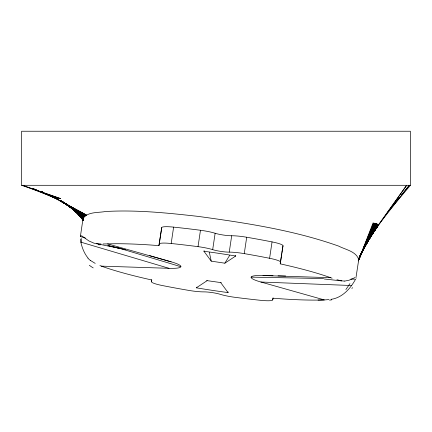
<?xml version="1.0" encoding="UTF-8"?>
<svg xmlns="http://www.w3.org/2000/svg" width="432" height="432" viewBox="0 0 432 432"><rect width="100%" height="100%" fill="white"/><g stroke="black" fill="none" stroke-linecap="round" stroke-linejoin="round"><path stroke-width="0.65" d="M196.501 287.177L196.312 287.815A134.131 18.776 8.5 0 0 228.064 292.583L228.069 291.919M204.131 250.619L203.942 251.257L211.237 261.144L224.84 263.191L235.694 256.025L235.699 255.361M356.108 276.739L358.727 259.729C356.503 251.44 345.422 249.653 338.699 246.121C293.458 230.056 245.554 222.917 198.191 216.394C167.449 212.949 136.42 209.709 105.446 211.518C98.194 212.911 87.464 211.534 83.036 218.592L80.379 236.542L85.401 238.048M328.936 299.592L324.378 299.938A139.374 19.51 8.5 0 1 273.056 298.204L272.711 299.867A16.724 2.344 8.5 0 1 260.825 300.337A161.071 22.545 8.5 0 1 235.138 297.34A16.724 2.344 8.5 0 1 220.433 294.359A11.135 1.561 8.5 0 0 203.872 291.881A16.724 2.344 8.5 0 1 188.897 290.417A161.071 22.545 8.5 0 1 162.4 285.552A16.724 2.344 8.5 0 1 151.427 281.653L151.718 279.688M103.108 243.977L113.945 243.756A139.374 19.51 8.5 0 1 158.944 245.635L161.73 227.588A16.724 2.344 8.5 0 1 173.615 227.124A161.071 22.545 8.5 0 1 200.47 230.272A16.724 2.344 8.5 0 1 215.131 233.264A11.135 1.561 8.5 0 0 231.687 235.759A16.724 2.344 8.5 0 1 246.699 237.238A161.071 22.545 8.5 0 1 272.041 241.904A16.724 2.344 8.5 0 1 283.014 245.803L280.228 263.849A139.374 19.51 8.5 0 1 330.637 277.7L332.095 278.176M158.944 245.635L161.73 227.588M159.289 243.972A16.724 2.344 8.5 0 1 171.175 243.502L173.615 227.124M280.573 262.181A16.724 2.344 8.5 0 0 269.6 258.282A161.071 22.545 8.5 0 0 244.258 253.616A16.724 2.344 8.5 0 0 229.246 252.137A11.135 1.561 8.5 0 1 212.69 249.642A16.724 2.344 8.5 0 0 198.029 246.65L200.47 230.272M212.69 249.642L215.131 233.264M229.246 252.137L231.687 235.759M244.258 253.616L246.699 237.238M269.6 258.282L272.041 241.904M272.711 299.867L273.002 297.902M280.228 263.849L280.53 261.803M280.687 260.777L281.297 256.684M281.448 255.658L281.75 253.611M281.907 252.585L282.209 250.538M282.361 249.518L282.668 247.471M75.74 211.653L83.036 218.592L83.155 219.974M358.722 259.767L358.328 260.798M151.427 281.653L151.772 279.99A139.374 19.51 8.5 0 1 101.363 266.134L99.922 265.556M282.782 246.915L283.014 245.803M80.379 236.542L80.908 235.769L81.956 235.98L88.884 240.937L93.906 243.14L120.749 248.621L107.962 245.549M373.091 222.89L358.43 260.615L373.723 223.036L358.258 260.901L374.317 223.177L358.317 260.572M358.328 260.572L374.873 223.317L358.371 260.226M358.376 260.253L375.386 223.452L358.398 259.902M358.42 259.913L375.862 223.582L358.7 258.989M358.733 259L376.304 223.717L359.635 256.829M359.645 256.932L376.699 223.841L359.635 256.554M359.057 257.758L377.06 223.965L360.25 255.107M359.667 256.306L377.379 224.089L362.259 251.203M360.288 254.734L361.6 252.38M360.277 254.885L377.66 224.208L363.587 248.665M362.664 250.447L377.897 224.321L365.278 245.614M363.571 248.492L364.597 246.764M362.621 250.252L378.103 224.435L365.267 245.473M363.879 247.752L364.57 246.613M363.944 247.795L364.64 246.661M365.342 245.527L378.265 224.543L366.104 243.934M224.84 263.191L229.651 255.404M366.169 243.988L378.383 224.651L367.497 241.558M366.088 243.864L378.47 224.753L367.799 240.91M367.821 240.97L378.508 224.851L370.948 236.023M368.685 239.436L369.819 237.762M370.953 236.093L378.513 224.948L370.861 235.991M369.058 238.815L369.814 237.697M370.834 236.056L406.658 185.301L378.13 225.304L409.309 185.301L401.285 195.151M331.117 299.322C342.23 297.81 350.465 288.598 355.585 279.185L350.892 279.094M388.611 210.708L389.459 209.671M395.793 201.89L396.635 200.853M397.483 199.816L399.168 197.743M387.995 211.923L410.4 185.301L410.4 131.236L21.6 131.236L21.6 185.301L60.739 198.682L22.691 185.301L58.671 199.195L47.563 194.562M196.312 287.815L207.166 280.649L221.233 282.652M355.358 277.414L349.153 280.19L344.682 281.113M318.055 300.083L324.378 299.938L260.896 282.02A31.887 4.466 8.5 0 1 263.002 275.53L273.013 275.735M21.6 185.301L410.4 185.301M100.964 243.988L96.309 243.702M278.041 275.837L285.611 275.989M251.138 277.128L323.638 278.559M101.363 266.134L168.998 268.31A31.887 4.466 8.5 0 0 171.104 261.819L160.002 258.611M263.002 275.53L330.637 277.7M260.896 282.02L351.589 285.52M324.265 278.996L341.642 280.913M341.356 280.859L336.895 279.698M107.978 245.554L110.592 246.175M111.893 246.488L125.609 249.766M107.622 243.902L171.104 261.819M149.521 255.587L159.386 258.433M80.347 239.285L80.816 242.131L168.998 268.31M116.176 247.288L180.862 266.711M206.669 280.465L207.166 280.649M33.367 188.644L37.071 190.188M32.686 188.492L38.194 190.885M40.03 191.684L58.39 199.66L49.972 195.469M41.553 191.284L42.757 191.884M41.51 191.333L42.709 191.938M51.413 196.328L86.551 215.098L58.882 200.086M95.218 263.396L90.698 260.62M59.103 200.2L86.076 215.336L59.362 200.318L85.639 215.573L59.665 200.437L85.228 215.822L60.005 200.561L84.856 216.076L60.388 200.686L84.515 216.329L60.809 200.815L84.213 216.594L61.268 200.945L83.943 216.864L62.845 201.852M62.834 201.863L83.705 217.139L63.374 202.014L83.506 217.42L67.64 205.065M65.524 203.418L66.582 204.244M67.603 205.13L83.333 217.706L67.673 204.914M67.538 204.887L83.203 217.998L71.167 207.673M71.134 207.781L83.101 218.295L72.716 208.926M72.689 209.056L83.036 218.592M72.824 208.877L74.282 210.265M71.199 207.441L83.003 218.9L73.256 209.093M72.797 208.748L83.009 219.213L76.648 212.425M76.21 212.123L83.047 219.532L77.269 212.981M77.047 212.873L83.117 219.85L77.231 212.733M88.015 258.05C84.283 253.487 82.091 247.833 80.816 242.131M77.29 212.927L83.225 220.18L80.363 216.475M77.749 213.187L82.966 219.985L79.904 215.703M220.768 282.695L228.064 292.583M80.033 215.951L83.149 220.298L80.573 216.4M81.189 217.339L83.02 220.088M209.342 252.353L211.237 261.144M171.175 243.502A161.071 22.545 8.5 0 1 198.029 246.65M203.942 251.257A134.303 18.803 8.5 0 1 235.694 256.025M331.711 299.84A126.236 48.8 30.8 0 1 329.557 300.143M356.265 277.97A73.224 4.336 -49.9 0 1 356.589 277.992M349.947 283.592A77.663 4.417 -50.5 0 1 345.875 289.537M344.655 281.043A69.676 24.862 62.9 0 1 341.577 280.746M352.588 287.663A130.896 13.246 26.9 0 1 351.815 288.376M100.397 244.798A126.236 17.026 -12.2 0 1 98.339 244.766M81.724 242.26A74.833 6.631 67.4 0 1 81.135 238.259M90.661 260.669A69.676 34.382 -52.4 0 1 87.917 258.163M93.209 267.905A130.896 46.969 -11.2 0 1 89.338 265.259"/></g></svg>
